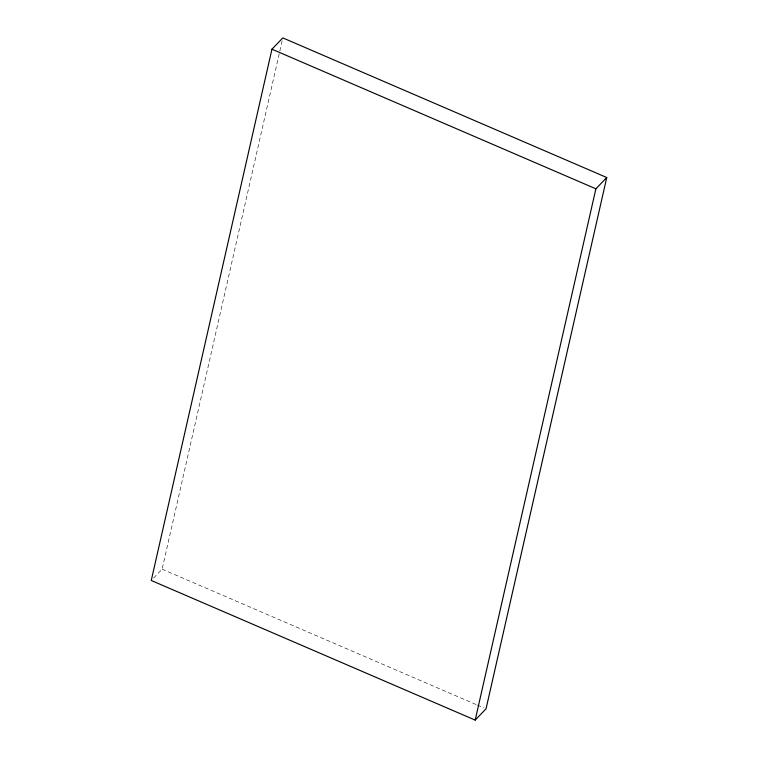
<?xml version="1.0" encoding="UTF-8"?>
<svg xmlns="http://www.w3.org/2000/svg" width="758" height="758" viewBox="0 0 758 758"><rect width="100%" height="100%" fill="white"/><g stroke="black" fill="none" stroke-linecap="round" stroke-linejoin="round"><path stroke-width="0.57" stroke-dasharray="3.79 2.84" d="M153.58 578.06L162.117 569.182L282.563 39.056M162.117 569.182L476.261 704.589M477.351 705.054L483.869 707.868"/><path stroke-width="1.14" d="M271.951 49.194L151.249 580.476L475.181 720.1L486.049 708.806L606.751 177.524L282.819 37.9L271.951 49.194L595.883 188.818L606.751 177.524M475.181 720.1L595.883 188.818"/></g></svg>
